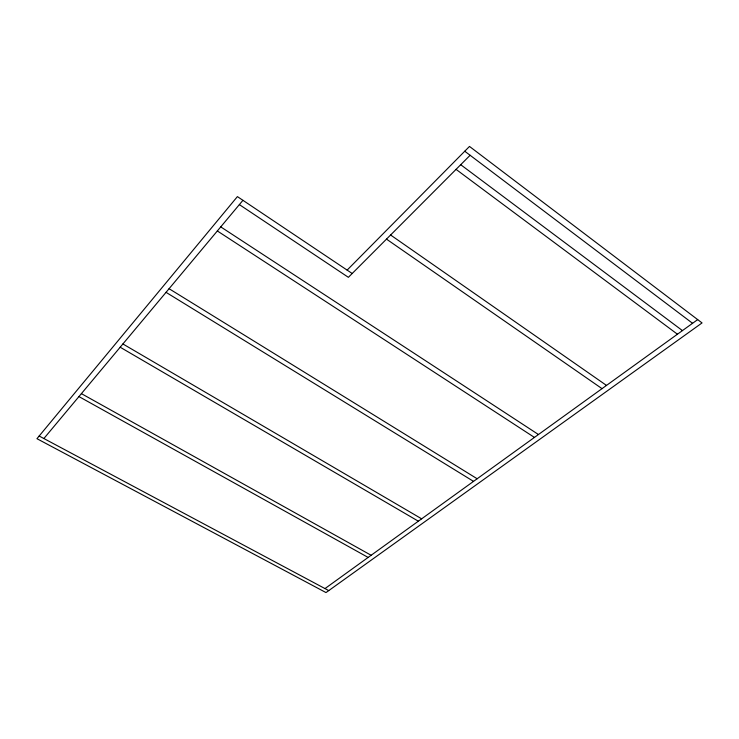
<?xml version="1.0" encoding="UTF-8"?>
<svg xmlns="http://www.w3.org/2000/svg" width="739" height="739" viewBox="0 0 739 739"><rect width="100%" height="100%" fill="white"/><g stroke="black" fill="none" stroke-linecap="round" stroke-linejoin="round"><path stroke-width="1.11" d="M43.878 438.532L242.937 200.324M347.136 270.104L469.496 146.433L702.05 322.925L326.001 592.567L36.95 438.689L237.404 196.611L352.198 273.504M470.115 155.282L348.383 277.328L239.362 204.601M324.984 588.577L697.681 319.608M39.167 436.019L328.763 590.59M81.392 393.628L371.135 555.266M78.934 396.575L368.133 557.437M120.18 347.219L418.348 521.198M122.905 343.958L421.646 518.815M166.044 292.339L473.533 481.375M169.074 288.709L477.163 478.761M217.34 230.956L534.436 437.423M220.749 226.882L538.454 434.523M386.497 239.122L602.026 388.649M390.598 235.002L606.497 385.416M456.065 169.37L677.441 334.213M460.711 164.705L682.448 330.601M464.748 151.227L692.572 323.303"/></g></svg>
